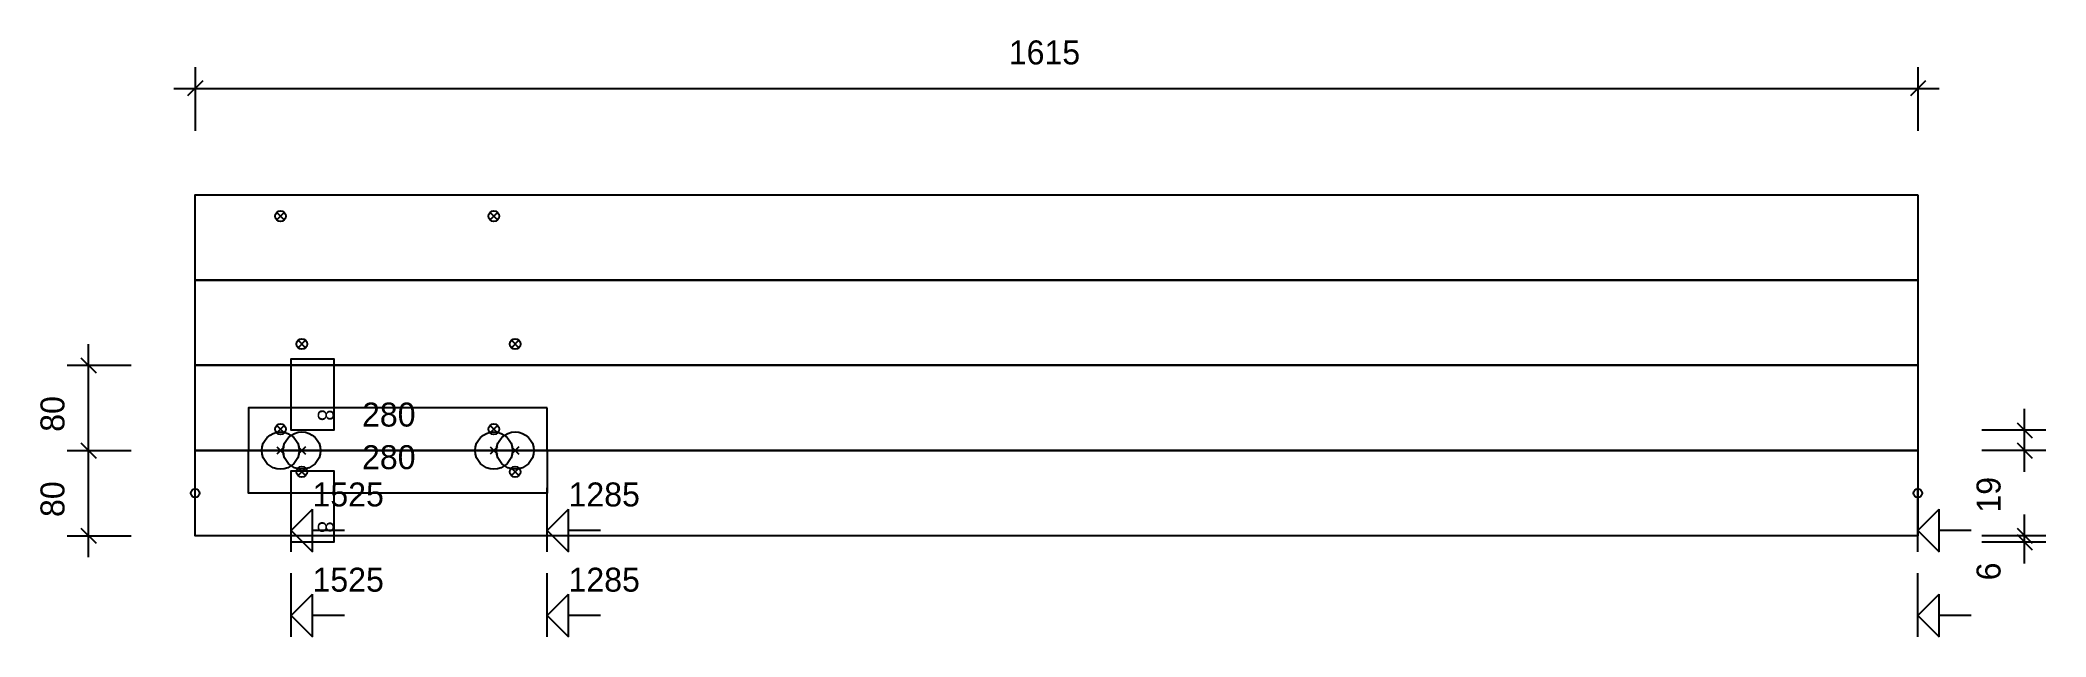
# Model space of a CAD drawing. Header units: millimetres. Extents: x -145 to 1735, y -95 to 465.
import ezdxf
from ezdxf.enums import TextEntityAlignment as Align

# ---------------------------------------------------------------- set-up
doc = ezdxf.new("R2010")
doc.units = ezdxf.units.MM
for name, color, linetype in [('1_SP2-3R', 7, 'CONTINUOUS'), ('CONTOUR', 7, 'CONTINUOUS'), ('CUT_STEP', 7, 'CONTINUOUS'), ('CUT_STEPTEXT', 7, 'CONTINUOUS'), ('CUT_VANGTENON', 7, 'CONTINUOUS'), ('DIMLINES', 7, 'CONTINUOUS'), ('DIMLINESTEXT', 7, 'CONTINUOUS'), ('DRILLINGS', 7, 'CONTINUOUS')]:
    doc.layers.add(name, color=color, linetype=linetype)

msp = doc.modelspace()

# ---------------------------------------------------------------- linework, layer by layer
at = {"layer": '1_SP2-3R', "color": 0}
for centre in [(0, 40), (1615, 40)]:
    msp.add_circle(centre, 4, dxfattribs=at)
at = {"layer": 'CONTOUR', "color": 0, "linetype": '0'}
for points in [[(1615, 320), (1615, 240), (0, 240), (0, 320), (1615, 320)], [(1615, 240), (1615, 160), (0, 160), (0, 240), (1615, 240)], [(1615, 160), (1615, 80), (0, 80), (0, 160), (1615, 160)], [(1615, 80), (1615, 0), (0, 0), (0, 80), (1615, 80)]]:
    msp.add_lwpolyline(points, dxfattribs=at)
at = {"layer": 'CUT_STEP', "color": 1, "linetype": '1'}
for points in [[(130, 160), (130, 132.5), (130, 105), (130, 99), (90, 99), (90, 105), (90, 160), (90, 166), (130, 166), (130, 160)], [(130, 55), (130, 27.5), (130, 0), (130, -6), (90, -6), (90, 0), (90, 55), (90, 61), (130, 61), (130, 55)]]:
    msp.add_lwpolyline(points, dxfattribs=at)
at = {"layer": 'CUT_VANGTENON', "color": 1, "linetype": '1'}
for points in [[(330, 120), (190, 120), (50, 120), (50, 80), (330, 80), (330, 120)], [(330, 40), (190, 40), (50, 40), (50, 80), (330, 80), (330, 40)]]:
    msp.add_lwpolyline(points, dxfattribs=at)
at = {"layer": 'DIMLINES', "color": 0}
for p, q in [((0, 440), (0, 380)), ((1615, 440), (1615, 380)), ((-20, 420), (1635, 420)), ((7.071, 427.071), (-7.071, 412.929)), ((1622.071, 427.071), (1607.929, 412.929)), ((-100, 60), (-100, 180)), ((-120, 160), (-60, 160)), ((-107.071, 167.071), (-92.929, 152.929)), ((1715, 60), (1715, 119)), ((-100, -20), (-100, 100)), ((1735, 99), (1675, 99)), ((1707.929, 106.071), (1722.071, 91.929)), ((-120, 80), (-60, 80)), ((-120, 80), (-60, 80)), ((-107.071, 87.071), (-92.929, 72.929)), ((-107.071, 87.071), (-92.929, 72.929)), ((1735, 80), (1675, 80)), ((1707.929, 87.071), (1722.071, 72.929)), ((90, -15), (90, 45)), ((330, -15), (330, 45)), ((1615, -15), (1615, 45)), ((90, 5), (110, 25)), ((110, -15), (110, 25)), ((330, 5), (350, 25)), ((350, -15), (350, 25)), ((1615, 5), (1635, 25)), ((1635, -15), (1635, 25)), ((1715, -26), (1715, 20)), ((-120, 0), (-60, 0)), ((-107.071, 7.071), (-92.929, -7.071)), ((90, 5), (110, -15)), ((140, 5), (110, 5)), ((330, 5), (350, -15)), ((380, 5), (350, 5)), ((1615, 5), (1635, -15)), ((1665, 5), (1635, 5)), ((1735, 0), (1675, 0)), ((1707.929, 7.071), (1722.071, -7.071)), ((1707.929, 1.071), (1722.071, -13.071)), ((1735, -6), (1675, -6)), ((90, -95), (90, -35)), ((330, -95), (330, -35)), ((1615, -95), (1615, -35)), ((90, -75), (110, -55)), ((110, -95), (110, -55)), ((330, -75), (350, -55)), ((350, -95), (350, -55)), ((1615, -75), (1635, -55)), ((1635, -95), (1635, -55)), ((90, -75), (110, -95)), ((140, -75), (110, -75)), ((330, -75), (350, -95)), ((380, -75), (350, -75)), ((1615, -75), (1635, -95)), ((1665, -75), (1635, -75))]:
    msp.add_line(p, q, dxfattribs=at)
at = {"layer": 'DRILLINGS', "color": 3}
for p, q in [((83.536, 303.536), (76.464, 296.464)), ((76.466, 303.536), (83.534, 296.464)), ((283.536, 303.536), (276.464, 296.464)), ((276.466, 303.536), (283.534, 296.464)), ((103.536, 183.536), (96.464, 176.464)), ((96.466, 183.536), (103.534, 176.464)), ((303.536, 183.536), (296.464, 176.464)), ((296.466, 183.536), (303.534, 176.464)), ((83.536, 103.536), (76.464, 96.464)), ((76.466, 103.536), (83.534, 96.464)), ((283.536, 103.536), (276.464, 96.464)), ((276.466, 103.536), (283.534, 96.464)), ((83.536, 83.536), (76.464, 76.464)), ((76.466, 83.536), (83.534, 76.464)), ((103.536, 83.536), (96.464, 76.464)), ((96.466, 83.536), (103.534, 76.464)), ((283.536, 83.536), (276.464, 76.464)), ((276.466, 83.536), (283.534, 76.464)), ((303.536, 83.536), (296.464, 76.464)), ((296.466, 83.536), (303.534, 76.464)), ((103.536, 63.536), (96.464, 56.464)), ((96.466, 63.536), (103.534, 56.464)), ((303.536, 63.536), (296.464, 56.464)), ((296.466, 63.536), (303.534, 56.464))]:
    msp.add_line(p, q, dxfattribs=at)
for centre, radius in [((80, 300), 5), ((280, 300), 5), ((100, 180), 5), ((300, 180), 5), ((80, 80), 17.5), ((80, 100), 5), ((100, 80), 17.5), ((280, 80), 17.5), ((280, 100), 5), ((300, 80), 17.5), ((100, 60), 5), ((300, 60), 5)]:
    msp.add_circle(centre, radius, dxfattribs=at)

# ---------------------------------------------------------------- texts
at = {"layer": 'CUT_STEPTEXT'}
for p in [(130, 118.75), (130, 13.75)]:
    msp.add_text('8', height=15, rotation=270, dxfattribs=at).set_placement(p, align=Align.TOP_LEFT)
at = {"layer": 'DIMLINESTEXT'}
for s, p in [('1615', (762.738, 465)), ('280', (156.429, 125)), ('280', (156.429, 85)), ('1525', (110, 50)), ('1285', (350, 50)), ('1525', (110, -30)), ('1285', (350, -30))]:
    msp.add_text(s, height=22.5, dxfattribs=at).set_placement(p, align=Align.TOP_LEFT)
for s, p in [('80', (-145, 97.619)), ('80', (-145, 17.619)), ('19', (1670, 21.738)), ('6', (1670, -41.881))]:
    msp.add_text(s, height=22.5, rotation=90, dxfattribs=at).set_placement(p, align=Align.TOP_LEFT)

doc.saveas('drawing.dxf')
